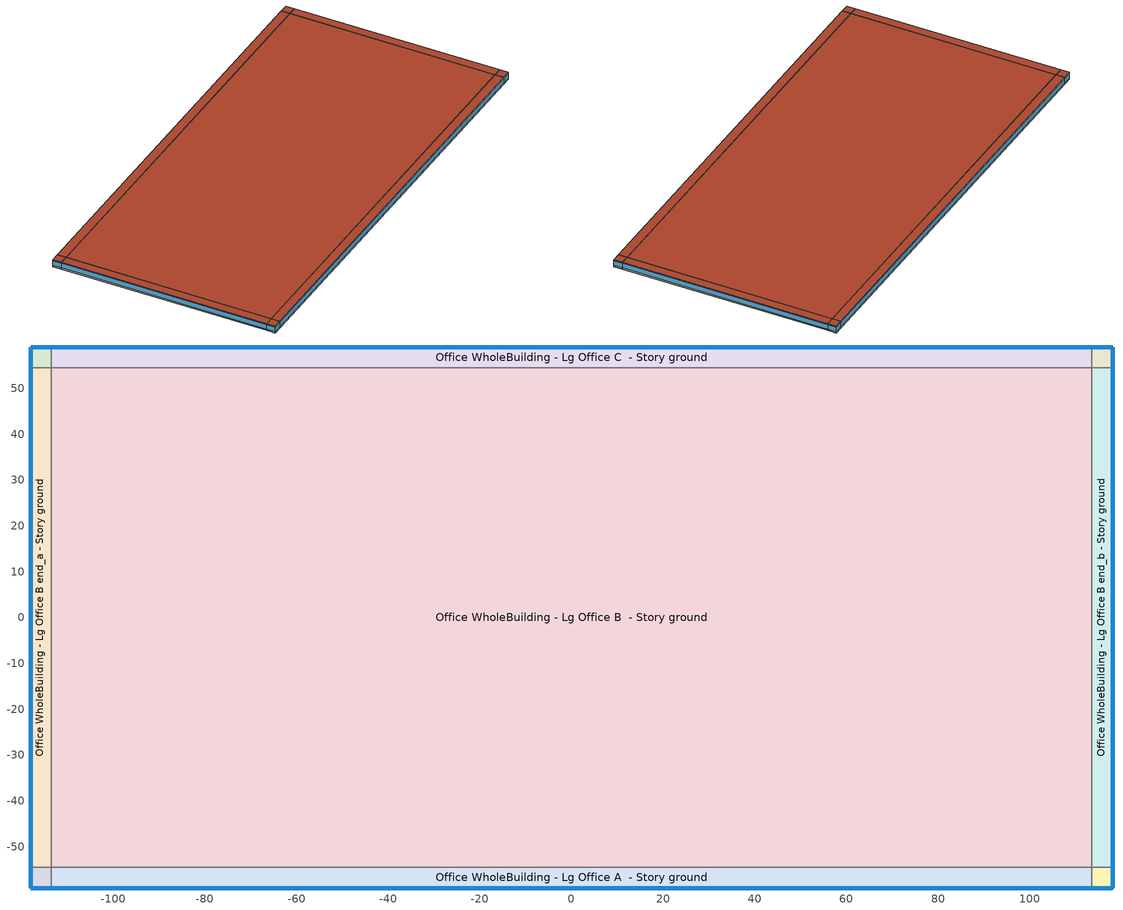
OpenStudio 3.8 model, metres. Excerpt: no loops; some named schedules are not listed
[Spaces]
Office WholeBuilding - Lg Office A end_a - Story ground
 floor ground (Foundation F 1.26W/m*K Perim 9.14m Area 20.9m2): -118.05,-59.02 -118.05,-54.45 -113.48,-54.45 -113.48,-59.02 z0
 wall outside (Office WholeBuilding - Lg Office A end_a - Story ground Wall 1 c tbd): -118.05,-54.45 -118.05,-59.02 z0:3.96
 wall outside (Office WholeBuilding - Lg Office A end_a - Story ground Wall 2 c tbd): -118.05,-59.02 -113.48,-59.02 z0:3.96
 wall to Office WholeBuilding - Lg Office B end_a - Story ground: -113.48,-54.45 -118.05,-54.45 z0:3.96
 wall to Office WholeBuilding - Lg Office A  - Story ground: -113.48,-59.02 -113.48,-54.45 z0:3.96
 window (Window U-0.5 SHGC 0.27): -118.05,-54.48 -118.05,-59 / -118.02,-59.02 -113.5,-59.02 z0.76:3.29
 roof outside (Office WholeBuilding - Lg Office A end_a - Story ground RoofCeiling 1 c tbd): -113.48,-59.02 -113.48,-54.45 -118.05,-54.45 -118.05,-59.02 z3.96
Office WholeBuilding - Lg Office B end_a - Story ground
 floor ground (Foundation F 1.26W/m*K Perim 108.9m Area 497.91m2): -118.05,-54.45 -118.05,54.45 -113.48,54.45 -113.48,-54.45 z0
 wall outside (Office WholeBuilding - Lg Office B end_a - Story ground Wall 1 c tbd): -118.05,54.45 -118.05,-54.45 z0:3.96
 wall to Office WholeBuilding - Lg Office C end_a - Story ground: -113.48,54.45 -118.05,54.45 z0:3.96
 wall to Office WholeBuilding - Lg Office B  - Story ground: -113.48,-54.45 -113.48,54.45 z0:3.96
 window (Window U-0.5 SHGC 0.27): -118.05,54.43 -118.05,-54.43 z0.76:3.26
 roof outside (Office WholeBuilding - Lg Office B end_a - Story ground RoofCeiling 1 c tbd): -113.48,-54.45 -113.48,54.45 -118.05,54.45 -118.05,-54.45 z3.96
Office WholeBuilding - Lg Office C end_a - Story ground
 floor ground (Foundation F 1.26W/m*K Perim 9.14m Area 20.9m2): -118.05,54.45 -118.05,59.02 -113.48,59.02 -113.48,54.45 z0
 wall outside (Office WholeBuilding - Lg Office C end_a - Story ground Wall 1 c tbd): -118.05,59.02 -118.05,54.45 z0:3.96
 wall outside (Office WholeBuilding - Lg Office C end_a - Story ground Wall 2 c tbd): -113.48,59.02 -118.05,59.02 z0:3.96
 wall to Office WholeBuilding - Lg Office C  - Story ground: -113.48,54.45 -113.48,59.02 z0:3.96
 window (Window U-0.5 SHGC 0.27): -118.05,59 -118.05,54.48 / -113.5,59.02 -118.02,59.02 z0.76:3.29
 roof outside (Office WholeBuilding - Lg Office C end_a - Story ground RoofCeiling 1 c tbd): -113.48,54.45 -113.48,59.02 -118.05,59.02 -118.05,54.45 z3.96
Office WholeBuilding - Lg Office A  - Story ground
 floor ground (Foundation F 1.26W/m*K Perim 226.95m Area 1037.63m2): -113.48,-59.02 -113.48,-54.45 113.48,-54.45 113.48,-59.02 z0
 wall outside (Office WholeBuilding - Lg Office A  - Story ground Wall 3 c tbd): -113.48,-59.02 113.48,-59.02 z0:3.96
 wall to Office WholeBuilding - Lg Office B  - Story ground: 113.48,-54.45 -113.48,-54.45 z0:3.96
 wall to Office WholeBuilding - Lg Office A end_b - Story ground: 113.48,-59.02 113.48,-54.45 z0:3.96
 window (Window U-0.5 SHGC 0.27): -113.45,-59.02 113.45,-59.02 z0.76:3.26
 roof outside (Office WholeBuilding - Lg Office A  - Story ground RoofCeiling 1 c tbd): 113.48,-59.02 113.48,-54.45 -113.48,-54.45 -113.48,-59.02 z3.96
Office WholeBuilding - Lg Office B  - Story ground
 floor ground (Foundation F 1.26W/m*K Perim 0.0m Area 24716.22m2): -113.48,-54.45 -113.48,54.45 113.48,54.45 113.48,-54.45 z0
 wall to Office WholeBuilding - Lg Office C  - Story ground: 113.48,54.45 -113.48,54.45 z0:3.96
 wall to Office WholeBuilding - Lg Office B end_b - Story ground: 113.48,-54.45 113.48,54.45 z0:3.96
 roof outside: 113.48,-54.45 113.48,54.45 -113.48,54.45 -113.48,-54.45 z3.96
Office WholeBuilding - Lg Office C  - Story ground
 floor ground (Foundation F 1.26W/m*K Perim 226.95m Area 1037.63m2): -113.48,54.45 -113.48,59.02 113.48,59.02 113.48,54.45 z0
 wall outside (Office WholeBuilding - Lg Office C  - Story ground Wall 2 c tbd): 113.48,59.02 -113.48,59.02 z0:3.96
 wall to Office WholeBuilding - Lg Office C end_b - Story ground: 113.48,54.45 113.48,59.02 z0:3.96
 window (Window U-0.5 SHGC 0.27): 113.45,59.02 -113.45,59.02 z0.76:3.26
 roof outside (Office WholeBuilding - Lg Office C  - Story ground RoofCeiling 1 c tbd): 113.48,54.45 113.48,59.02 -113.48,59.02 -113.48,54.45 z3.96
Office WholeBuilding - Lg Office A end_b - Story ground
 floor ground (Foundation F 1.26W/m*K Perim 9.14m Area 20.9m2): 113.48,-59.02 113.48,-54.45 118.05,-54.45 118.05,-59.02 z0
 wall outside (Office WholeBuilding - Lg Office A end_b - Story ground Wall 4 c tbd): 118.05,-59.02 118.05,-54.45 z0:3.96
 wall outside (Office WholeBuilding - Lg Office A end_b - Story ground Wall 3 c tbd): 113.48,-59.02 118.05,-59.02 z0:3.96
 wall to Office WholeBuilding - Lg Office B end_b - Story ground: 118.05,-54.45 113.48,-54.45 z0:3.96
 window (Window U-0.5 SHGC 0.27): 113.5,-59.02 118.02,-59.02 / 118.05,-59 118.05,-54.48 z0.76:3.29
 roof outside (Office WholeBuilding - Lg Office A end_b - Story ground RoofCeiling 1 c tbd): 118.05,-59.02 118.05,-54.45 113.48,-54.45 113.48,-59.02 z3.96
Office WholeBuilding - Lg Office B end_b - Story ground
 floor ground (Foundation F 1.26W/m*K Perim 108.9m Area 497.91m2): 113.48,-54.45 113.48,54.45 118.05,54.45 118.05,-54.45 z0
 wall outside (Office WholeBuilding - Lg Office B end_b - Story ground Wall 4 c tbd): 118.05,-54.45 118.05,54.45 z0:3.96
 wall to Office WholeBuilding - Lg Office C end_b - Story ground: 118.05,54.45 113.48,54.45 z0:3.96
 window (Window U-0.5 SHGC 0.27): 118.05,-54.43 118.05,54.43 z0.76:3.26
 roof outside (Office WholeBuilding - Lg Office B end_b - Story ground RoofCeiling 1 c tbd): 118.05,-54.45 118.05,54.45 113.48,54.45 113.48,-54.45 z3.96
Office WholeBuilding - Lg Office C end_b - Story ground
 floor ground (Foundation F 1.26W/m*K Perim 9.14m Area 20.9m2): 113.48,54.45 113.48,59.02 118.05,59.02 118.05,54.45 z0
 wall outside (Office WholeBuilding - Lg Office C end_b - Story ground Wall 2 c tbd): 118.05,59.02 113.48,59.02 z0:3.96
 wall outside (Office WholeBuilding - Lg Office C end_b - Story ground Wall 4 c tbd): 118.05,54.45 118.05,59.02 z0:3.96
 window (Window U-0.5 SHGC 0.27): 118.02,59.02 113.5,59.02 / 118.05,54.48 118.05,59 z0.76:3.29
 roof outside (Office WholeBuilding - Lg Office C end_b - Story ground RoofCeiling 1 c tbd): 118.05,54.45 118.05,59.02 113.48,59.02 113.48,54.45 z3.96
[Building]
ComStock 90.1-2007|LargeOffice: North Axis {deg}=90; Default Construction Set=ComStock 90.1-2007 - Office - ASHRAE 169-2013-3A; Default Schedule Set=Building Default Schedule Set; Standards Building Type=Office
[Site]
Mobile Regional Ap: Latitude {deg}=30.68; Longitude {deg}=-88.25; Time Zone {hr}=-6; Elevation {m}=66; Terrain=City
[Site:WaterMainsTemperature]
Calculation Method=Correlation; Annual Average Outdoor Air Temperature {C}=18.7358; Maximum Difference In Monthly Average Outdoor Air Temperatures {deltaC}=20.53
[ClimateZones]
Climate Zone Institution Name 1=ASHRAE; Climate Zone Document Name 1=ANSI/ASHRAE Standard 169; Climate Zone Document Year 1=2006; Climate Zone Value 1=ASHRAE 169-2013-3A; Climate Zone Institution Name 2=CEC; Climate Zone Document Name 2=California Climate Zone Descriptions; Climate Zone Document Year 2=1995
[Site:GroundTemperature:FCfactorMethod]
January Ground Temperature {C}=20.78; February Ground Temperature {C}=11.24; March Ground Temperature {C}=10.69; April Ground Temperature {C}=6.6; May Ground Temperature {C}=16.02; June Ground Temperature {C}=13.53; July Ground Temperature {C}=15.75; August Ground Temperature {C}=23.83; September Ground Temperature {C}=26.49; October Ground Temperature {C}=27.13; November Ground Temperature {C}=26.16; December Ground Temperature {C}=26.61
[SizingPeriod:DesignDay] Barometric Pressure {Pa}=99075; Rain Indicator=No; Snow Indicator=No; Day of Month=21; Daylight Saving Time Indicator=No; Dry-Bulb Temperature Range Modifier Type=DefaultMultipliers
Name | Maximum Dry-Bulb Temperature {C} | Daily Dry-Bulb Temperature Range {deltaC} | Wind Speed {m/s} | Wind Direction {deg} | Sky Clearness | Month | Day Type | Humidity Condition Type | Wetbulb or DewPoint at Maximum Dry-Bulb {C} | Solar Model Indicator | ASHRAE Clear Sky Optical Depth for Beam Irradiance | ASHRAE Clear Sky Optical Depth for Diffuse Irradiance
Birmingham Municipal Ap Ann Htg 99.6% Condns DB | -6.9 | 0 | 3.1 | 350 | 0 | 1 | WinterDesignDay | Wetbulb | -6.9 | ASHRAEClearSky
Birmingham Municipal Ap Ann Hum_n 99.6% Condns DP=>MCDB | -2.4 | 0 | 3.1 | 350 | 0 | 1 | WinterDesignDay | Dewpoint | -14.8 | ASHRAEClearSky
Birmingham Municipal Ap Ann Htg Wind 99.6% Condns WS=>MCDB | 9.1 | 0 | 9.2 | 350 | 0 | 1 | WinterDesignDay | Wetbulb | 9.1 | ASHRAEClearSky
Birmingham Municipal Ap Ann Clg .4% Condns DB=>MWB | 35 | 10.3 | 3.5 | 330 |  | 7 | SummerDesignDay | Wetbulb | 24 | ASHRAETau | 0.583 | 1.723
[Construction:FfactorGroundFloor] F-Factor {W/m-K}=1.26344
Name | Area {m2} | PerimeterExposed {m}
Foundation F 1.26W/m*K Perim 9.14m Area 20.9m2 | 20.9032 | 9.144
Foundation F 1.26W/m*K Perim 226.95m Area 1037.63m2 | 1037.63 | 226.953
Foundation F 1.26W/m*K Perim 0.0m Area 24716.22m2 | 24716.2 | 0
Foundation F 1.26W/m*K Perim 108.9m Area 497.91m2 | 497.912 | 108.905
[DefaultConstructionSet]
ComStock 90.1-2007 - Office - ASHRAE 169-2013-3A: Default Exterior Surface Constructions=Default Surface Constructions 1; Default Interior Surface Constructions=Default Surface Constructions 2; Default Ground Contact Surface Constructions=Default Surface Constructions 3; Default Exterior SubSurface Constructions=Default Sub Surface Constructions 1; Default Interior SubSurface Constructions=Default Sub Surface Constructions 2; Interior Partition Construction=Typical Interior Partition
[DefaultSurfaceConstructions]
Name | Floor Construction | Wall Construction | Roof Ceiling Construction
Default Surface Constructions 1 | Typical Insulated Exterior Mass Floor R-9.35 | Typical Insulated Steel Framed Exterior Wall R-11.9 | Typical IEAD Roof - Highly Reflective R-20.83
Default Surface Constructions 2 | Typical Interior Floor | Typical Interior Wall | Typical Interior Ceiling
Default Surface Constructions 3 | Typical Insulated Carpeted 6in Slab Floor | Typical Insulated Basement Mass Wall
[Construction]
Typical Insulated Exterior Mass Floor R-9.35: Typical Insulation R-6.78, 4 in. Normalweight Concrete Floor, Typical Carpet Pad
Typical IEAD Roof - Highly Reflective R-20.83: Roof Membrane - Highly Reflective, Typical Insulation R-19.72, Metal Roof Surface
Typical Interior Floor: 100mm Normalweight concrete floor, CP02 CARPET PAD
Typical Interior Wall: G01 13mm gypsum board, G01 13mm gypsum board
Typical Interior Ceiling: CP02 CARPET PAD, 100mm Normalweight concrete floor
Typical Insulated Carpeted 6in Slab Floor: 6 in. Normalweight Concrete Floor, Typical Carpet Pad
Typical Insulated Basement Mass Wall: 8 in. Concrete Block Basement Wall
U 0.65 SHGC 0.25 Simple Glazing: U 0.65 SHGC 0.25 Simple Glazing
Typical Insulated Metal Door R-1.43: F08 Metal surface, Typical Insulation R-0.58
U 0.9 SHGC 0.25 Simple Glazing: U 0.9 SHGC 0.25 Simple Glazing
Typical Overhead Door R-0.86: Typical Insulation R-0.01
U 1.17 SHGC 0.39 Simple Glazing: U 1.17 SHGC 0.39 Simple Glazing
Typical Interior Window: Clear 3mm
Typical Interior Door; Typical Interior Partition: G05 25mm wood
Typical Insulated Steel Framed Exterior Wall R-11.9: 25mm Stucco, 5/8 in. Gypsum Board, Typical Insulation R-9.73, 5/8 in. Gypsum Board
InteriorFurnishings: Std Wood 6inch
Window U-0.5 SHGC 0.27: Simple Glazing Double - LowE - Tinted/Reflective - Thermally Broken Aluminum
Office WholeBuilding - Lg Office A  - Story ground RoofCeiling 1 c tbd: Roof Membrane - Highly Reflective, Office WholeBuilding - Lg Office A  - Story ground RoofCeili ... m tbd, Metal Roof Surface
Office WholeBuilding - Lg Office A  - Story ground Wall 3 c tbd: 25mm Stucco, 5/8 in. Gypsum Board, Office WholeBuilding - Lg Office A  - Story ground Wall 3 m tbd, 5/8 in. Gypsum Board
Office WholeBuilding - Lg Office A end_a - Story ground RoofCeiling 1 c tbd: Roof Membrane - Highly Reflective, Office WholeBuilding - Lg Office A end_a - Story ground Roof ... m tbd, Metal Roof Surface
Office WholeBuilding - Lg Office A end_a - Story ground Wall 1 c tbd: 25mm Stucco, 5/8 in. Gypsum Board, Office WholeBuilding - Lg Office A end_a - Story ground Wall ... m tbd, 5/8 in. Gypsum Board
Office WholeBuilding - Lg Office A end_a - Story ground Wall 2 c tbd: 25mm Stucco, 5/8 in. Gypsum Board, Office WholeBuilding - Lg Office A end_a - Story ground Wall ... m tbd 1, 5/8 in. Gypsum Board
Office WholeBuilding - Lg Office A end_b - Story ground RoofCeiling 1 c tbd: Roof Membrane - Highly Reflective, Office WholeBuilding - Lg Office A end_b - Story ground Roof ... m tbd, Metal Roof Surface
Office WholeBuilding - Lg Office A end_b - Story ground Wall 3 c tbd: 25mm Stucco, 5/8 in. Gypsum Board, Office WholeBuilding - Lg Office A end_b - Story ground Wall ... m tbd, 5/8 in. Gypsum Board
Office WholeBuilding - Lg Office A end_b - Story ground Wall 4 c tbd: 25mm Stucco, 5/8 in. Gypsum Board, Office WholeBuilding - Lg Office A end_b - Story ground Wall ... m tbd 1, 5/8 in. Gypsum Board
Office WholeBuilding - Lg Office B end_a - Story ground RoofCeiling 1 c tbd: Roof Membrane - Highly Reflective, Office WholeBuilding - Lg Office B end_a - Story ground Roof ... m tbd, Metal Roof Surface
Office WholeBuilding - Lg Office B end_a - Story ground Wall 1 c tbd: 25mm Stucco, 5/8 in. Gypsum Board, Office WholeBuilding - Lg Office B end_a - Story ground Wall ... m tbd, 5/8 in. Gypsum Board
Office WholeBuilding - Lg Office B end_b - Story ground RoofCeiling 1 c tbd: Roof Membrane - Highly Reflective, Office WholeBuilding - Lg Office B end_b - Story ground Roof ... m tbd, Metal Roof Surface
Office WholeBuilding - Lg Office B end_b - Story ground Wall 4 c tbd: 25mm Stucco, 5/8 in. Gypsum Board, Office WholeBuilding - Lg Office B end_b - Story ground Wall ... m tbd, 5/8 in. Gypsum Board
Office WholeBuilding - Lg Office C  - Story ground RoofCeiling 1 c tbd: Roof Membrane - Highly Reflective, Office WholeBuilding - Lg Office C  - Story ground RoofCeili ... m tbd, Metal Roof Surface
Office WholeBuilding - Lg Office C  - Story ground Wall 2 c tbd: 25mm Stucco, 5/8 in. Gypsum Board, Office WholeBuilding - Lg Office C  - Story ground Wall 2 m tbd, 5/8 in. Gypsum Board
Office WholeBuilding - Lg Office C end_a - Story ground RoofCeiling 1 c tbd: Roof Membrane - Highly Reflective, Office WholeBuilding - Lg Office C end_a - Story ground Roof ... m tbd, Metal Roof Surface
Office WholeBuilding - Lg Office C end_a - Story ground Wall 1 c tbd: 25mm Stucco, 5/8 in. Gypsum Board, Office WholeBuilding - Lg Office C end_a - Story ground Wall ... m tbd, 5/8 in. Gypsum Board
Office WholeBuilding - Lg Office C end_a - Story ground Wall 2 c tbd: 25mm Stucco, 5/8 in. Gypsum Board, Office WholeBuilding - Lg Office C end_a - Story ground Wall ... m tbd 1, 5/8 in. Gypsum Board
Office WholeBuilding - Lg Office C end_b - Story ground RoofCeiling 1 c tbd: Roof Membrane - Highly Reflective, Office WholeBuilding - Lg Office C end_b - Story ground Roof ... m tbd, Metal Roof Surface
Office WholeBuilding - Lg Office C end_b - Story ground Wall 2 c tbd: 25mm Stucco, 5/8 in. Gypsum Board, Office WholeBuilding - Lg Office C end_b - Story ground Wall ... m tbd, 5/8 in. Gypsum Board
Office WholeBuilding - Lg Office C end_b - Story ground Wall 4 c tbd: 25mm Stucco, 5/8 in. Gypsum Board, Office WholeBuilding - Lg Office C end_b - Story ground Wall ... m tbd 1, 5/8 in. Gypsum Board
[Material:NoMass] Roughness=Smooth; Thermal Absorptance=0.9; Solar Absorptance=0.7
Name | Thermal Resistance {m2-K/W} | Visible Absorptance
Typical Insulation R-6.78 | 1.19347 | 0.7
Typical Carpet Pad; CP02 CARPET PAD | 0.21648 | 0.8
Typical Insulation R-19.72 | 3.4722 | 0.7
Typical Insulation R-0.58 | 0.101875 | 0.7
Typical Insulation R-0.01 | 0.001 | 0.7
Typical Insulation R-9.73 | 1.71283 | 0.7
Office WholeBuilding - Lg Office A  - Story ground RoofCeili ... m tbd; Office WholeBuilding - Lg Office B end_a - Story ground Roof ... m tbd; Office WholeBuilding - Lg Office B end_b - Story ground Roof ... m tbd; Office WholeBuilding - Lg Office C  - Story ground RoofCeili ... m tbd | 2.76827 | 0.7
Office WholeBuilding - Lg Office A  - Story ground Wall 3 m tbd; Office WholeBuilding - Lg Office C  - Story ground Wall 2 m tbd | 0.717966 | 0.7
Office WholeBuilding - Lg Office A end_a - Story ground Roof ... m tbd; Office WholeBuilding - Lg Office A end_b - Story ground Roof ... m tbd; Office WholeBuilding - Lg Office C end_a - Story ground Roof ... m tbd; Office WholeBuilding - Lg Office C end_b - Story ground Roof ... m tbd | 2.30165 | 0.7
Office WholeBuilding - Lg Office A end_a - Story ground Wall ... m tbd; Office WholeBuilding - Lg Office A end_a - Story ground Wall ... m tbd 1; Office WholeBuilding - Lg Office A end_b - Story ground Wall ... m tbd; Office WholeBuilding - Lg Office A end_b - Story ground Wall ... m tbd 1; Office WholeBuilding - Lg Office C end_a - Story ground Wall ... m tbd; Office WholeBuilding - Lg Office C end_a - Story ground Wall ... m tbd 1; Office WholeBuilding - Lg Office C end_b - Story ground Wall ... m tbd; Office WholeBuilding - Lg Office C end_b - Story ground Wall ... m tbd 1 | 0.568791 | 0.7
Office WholeBuilding - Lg Office B end_a - Story ground Wall ... m tbd; Office WholeBuilding - Lg Office B end_b - Story ground Wall ... m tbd | 0.713839 | 0.7
[Material]
Name | Roughness | Thickness {m} | Conductivity {W/m-K} | Density {kg/m3} | Specific Heat {J/kg-K} | Thermal Absorptance | Solar Absorptance | Visible Absorptance
4 in. Normalweight Concrete Floor | MediumRough | 0.1016 | 2.31 | 2322 | 832 | 0.9 | 0.7 | 0.7
Roof Membrane - Highly Reflective | VeryRough | 0.0095 | 0.16 | 1121.29 | 1460 | 0.75 | 0.45 | 0.7
Metal Roof Surface; F08 Metal surface | Smooth | 0.0008 | 45.28 | 7824 | 500 | 0.9 | 0.7 | 0.7
100mm Normalweight concrete floor | MediumRough | 0.1016 | 2.31045 | 2322 | 832.557 | 0.9 | 0.7 | 0.7
G01 13mm gypsum board | Smooth | 0.0127 | 0.160031 | 800.001 | 1090.73 | 0.9 | 0.7 | 0.5
6 in. Normalweight Concrete Floor | MediumRough | 0.1524 | 2.31 | 2322 | 832 | 0.9 | 0.7 | 0.7
8 in. Concrete Block Basement Wall | MediumRough | 0.2032 | 1.326 | 1842 | 912 | 0.9 | 0.7 | 0.7
G05 25mm wood | MediumSmooth | 0.0254 | 0.15 | 608 | 1630 | 0.9 | 0.5 | 0.5
25mm Stucco | Smooth | 0.0254 | 0.72 | 1856 | 840 | 0.9 | 0.7 | 0.7
5/8 in. Gypsum Board | MediumSmooth | 0.0159 | 0.16 | 800 | 1090 | 0.9 | 0.7 | 0.7
Std Wood 6inch | MediumSmooth | 0.15 | 0.12 | 540 | 1210 | 0.9 | 0.7 | 0.7
[DefaultSubSurfaceConstructions]
Name | Fixed Window Construction | Operable Window Construction | Door Construction | Glass Door Construction | Overhead Door Construction | Skylight Construction | Tubular Daylight Dome Construction | Tubular Daylight Diffuser Construction
Default Sub Surface Constructions 1 | U 0.65 SHGC 0.25 Simple Glazing | U 0.65 SHGC 0.25 Simple Glazing | Typical Insulated Metal Door R-1.43 | U 0.9 SHGC 0.25 Simple Glazing | Typical Overhead Door R-0.86 | U 1.17 SHGC 0.39 Simple Glazing | Typical Interior Window | Typical Interior Window
Default Sub Surface Constructions 2 | Typical Interior Window | Typical Interior Window | Typical Interior Door
[WindowMaterial:SimpleGlazingSystem]
Name | U-Factor {W/m2-K} | Solar Heat Gain Coefficient | Visible Transmittance
U 0.65 SHGC 0.25 Simple Glazing | 3.69087 | 0.25 | 0.81
U 0.9 SHGC 0.25 Simple Glazing | 5.11044 | 0.25 | 0.81
U 1.17 SHGC 0.39 Simple Glazing | 6.64357 | 0.39 | 0.81
Simple Glazing Double - LowE - Tinted/Reflective - Thermally Broken Aluminum | 2.81642 | 0.266 | 0.359
[WindowMaterial:Glazing]
Clear 3mm: Optical Data Type=SpectralAverage; Thickness {m}=0.003; Solar Transmittance at Normal Incidence=0.837; Front Side Solar Reflectance at Normal Incidence=0.075; Back Side Solar Reflectance at Normal Incidence=0.075; Visible Transmittance at Normal Incidence=0.898; Front Side Visible Reflectance at Normal Incidence=0.081; Back Side Visible Reflectance at Normal Incidence=0.081; Infrared Transmittance at Normal Incidence=0; Front Side Infrared Hemispherical Emissivity=0.84; Back Side Infrared Hemispherical Emissivity=0.84; Conductivity {W/m-K}=0.9; Dirt Correction Factor for Solar and Visible Transmittance=1; Solar Diffusing=No
[SpaceType]
Office WholeBuilding - Lg Office - ComStock 90.1-2007: Default Schedule Set=Office WholeBuilding - Lg Office Schedule Set; Design Specification Outdoor Air Object=Office WholeBuilding - Lg Office Ventilation; Standards Building Type=Office; Standards Space Type=WholeBuilding - Lg Office
[BuildingStory]
Story ground: Nominal Z Coordinate {m}=0; Nominal Floor to Floor Height {m}=3.9624
[Space] Space Type=Office WholeBuilding - Lg Office - ComStock 90.1-2007; Building Story=Story ground
Name | Thermal Zone
Office WholeBuilding - Lg Office A end_a - Story ground | Zone Office WholeBuilding - Lg Office A end_a - Story ground
Office WholeBuilding - Lg Office B end_a - Story ground | Zone Office WholeBuilding - Lg Office B end_a - Story ground
Office WholeBuilding - Lg Office C end_a - Story ground | Zone Office WholeBuilding - Lg Office C end_a - Story ground
Office WholeBuilding - Lg Office A  - Story ground | Zone Office WholeBuilding - Lg Office A  - Story ground
Office WholeBuilding - Lg Office B  - Story ground | Zone Office WholeBuilding - Lg Office B  - Story ground
Office WholeBuilding - Lg Office C  - Story ground | Zone Office WholeBuilding - Lg Office C  - Story ground
Office WholeBuilding - Lg Office A end_b - Story ground | Zone Office WholeBuilding - Lg Office A end_b - Story ground
Office WholeBuilding - Lg Office B end_b - Story ground | Zone Office WholeBuilding - Lg Office B end_b - Story ground
Office WholeBuilding - Lg Office C end_b - Story ground | Zone Office WholeBuilding - Lg Office C end_b - Story ground
[ThermalZone] Multiplier=1; Use Ideal Air Loads=No
Name | Thermostat
Zone Office WholeBuilding - Lg Office A end_a - Story ground | Office WholeBuilding - Lg Office - ComStock 90.1-2007 Thermostat 1
Zone Office WholeBuilding - Lg Office B end_a - Story ground | Office WholeBuilding - Lg Office - ComStock 90.1-2007 Thermostat 4
Zone Office WholeBuilding - Lg Office C end_a - Story ground | Office WholeBuilding - Lg Office - ComStock 90.1-2007 Thermostat 7
Zone Office WholeBuilding - Lg Office A  - Story ground | Office WholeBuilding - Lg Office - ComStock 90.1-2007 Thermostat
Zone Office WholeBuilding - Lg Office B  - Story ground | Office WholeBuilding - Lg Office - ComStock 90.1-2007 Thermostat 3
Zone Office WholeBuilding - Lg Office C  - Story ground | Office WholeBuilding - Lg Office - ComStock 90.1-2007 Thermostat 6
Zone Office WholeBuilding - Lg Office A end_b - Story ground | Office WholeBuilding - Lg Office - ComStock 90.1-2007 Thermostat 2
Zone Office WholeBuilding - Lg Office B end_b - Story ground | Office WholeBuilding - Lg Office - ComStock 90.1-2007 Thermostat 5
Zone Office WholeBuilding - Lg Office C end_b - Story ground | Office WholeBuilding - Lg Office - ComStock 90.1-2007 Thermostat 8
[People:Definition]
Office WholeBuilding - Lg Office People Definition: Number of People Calculation Method=People/Area; People per Space Floor Area {person/m2}=0.0538196; Fraction Radiant=0.3
[People]
Office WholeBuilding - Lg Office People: People Definition=Office WholeBuilding - Lg Office People Definition; Space or SpaceType=Office WholeBuilding - Lg Office - ComStock 90.1-2007; Work Efficiency Schedule=Work Efficiency Schedule; Clothing Insulation Schedule=Clothing Schedule; Air Velocity Schedule=Air Velocity Schedule; Multiplier=1
[Lights:Definition] Design Level Calculation Method=Watts/Area; Fraction Visible=0.2; Return Air Fraction=0
Name | Watts per Space Floor Area {W/m2} | Fraction Radiant
Office WholeBuilding - Lg Office - ComStock 90.1-2007 General Lights Definition | 5.0993 | 0.31
Office WholeBuilding - Lg Office - ComStock 90.1-2007 Wall Wash Lights Definition | 3.64317 | 0.125
[ElectricEquipment:Definition]
Office WholeBuilding - Lg Office Elec Equip Definition: Design Level Calculation Method=Watts/Area; Watts per Space Floor Area {W/m2}=8.07293; Fraction Latent=0; Fraction Radiant=0.5; Fraction Lost=0
[ElectricEquipment]
Office WholeBuilding - Lg Office Elec Equip: Electric Equipment Definition=Office WholeBuilding - Lg Office Elec Equip Definition; Space or SpaceType=Office WholeBuilding - Lg Office - ComStock 90.1-2007; Schedule=Office BLDG_EQUIP_EndUseData BPR Adjusted
[DesignSpecification:OutdoorAir]
Office WholeBuilding - Lg Office Ventilation: Outdoor Air Method=Sum; Outdoor Air Flow per Floor Area {m3/s-m2}=0.0004318
[DefaultScheduleSet]
Name | Number of People Schedule | People Activity Level Schedule | Lighting Schedule | Electric Equipment Schedule | Infiltration Schedule | Hours of Operation Schedule
Office WholeBuilding - Lg Office Schedule Set | OfficeLarge BLDG_OCC_SCH | OfficeLarge ACTIVITY_SCH | Office BLDG_LIGHT_EndUseData | Office BLDG_EQUIP_EndUseData | OfficeLarge INFIL_SCH_PNNL
Building Default Schedule Set |  |  |  |  |  | Building Hours of Operation NonResidential
[Exterior:Lights:Definition]
Name | Design Level {W}
Parking Areas and Drives Def (W/ft^2) | 0.0414577
Building Facades Def (W/ft^2) | 0.2
Main Entries Def (W/ft) | 30
Other Doors Def (W/ft) | 20
[Exterior:Lights] Control Option=AstronomicalClock
Name | Exterior Lights Definition | Schedule | Multiplier
Parking Areas and Drives | Parking Areas and Drives Def (W/ft^2) | Always On Discrete | 195968
Building Facades | Building Facades Def (W/ft^2) | Schedule Ruleset 1 | 30209.3
Main Entries | Main Entries Def (W/ft) | Always On Discrete | 240
Other Doors | Other Doors Def (W/ft) | Always On Discrete | 360
[ThermostatSetpoint:DualSetpoint] Heating Setpoint Temperature Schedule=OfficeLarge HTGSETP_SCH_YES_OPTIMUM; Cooling Setpoint Temperature Schedule=OfficeLarge CLGSETP_SCH_NO_SETBACK
Office WholeBuilding - Lg Office - ComStock 90.1-2007 Thermostat; Office WholeBuilding - Lg Office - ComStock 90.1-2007 Thermostat 1; Office WholeBuilding - Lg Office - ComStock 90.1-2007 Thermostat 2; Office WholeBuilding - Lg Office - ComStock 90.1-2007 Thermostat 3; Office WholeBuilding - Lg Office - ComStock 90.1-2007 Thermostat 4; Office WholeBuilding - Lg Office - ComStock 90.1-2007 Thermostat 5; Office WholeBuilding - Lg Office - ComStock 90.1-2007 Thermostat 6; Office WholeBuilding - Lg Office - ComStock 90.1-2007 Thermostat 7; Office WholeBuilding - Lg Office - ComStock 90.1-2007 Thermostat 8
[InternalMass:Definition]
Internal Mass Definition 1: Construction=InteriorFurnishings; Design Level Calculation Method=SurfaceArea/Area; Surface Area per Space Floor Area=2
[InternalMass] Internal Mass Definition=Internal Mass Definition 1; Multiplier=1
Name | Space or SpaceType
Office WholeBuilding - Lg Office C end_b - Story ground Mass | Office WholeBuilding - Lg Office C end_b - Story ground
Office WholeBuilding - Lg Office A end_b - Story ground Mass | Office WholeBuilding - Lg Office A end_b - Story ground
Office WholeBuilding - Lg Office A  - Story ground Mass | Office WholeBuilding - Lg Office A  - Story ground
Office WholeBuilding - Lg Office C end_a - Story ground Mass | Office WholeBuilding - Lg Office C end_a - Story ground
Office WholeBuilding - Lg Office C  - Story ground Mass | Office WholeBuilding - Lg Office C  - Story ground
Office WholeBuilding - Lg Office B  - Story ground Mass | Office WholeBuilding - Lg Office B  - Story ground
Office WholeBuilding - Lg Office B end_a - Story ground Mass | Office WholeBuilding - Lg Office B end_a - Story ground
Office WholeBuilding - Lg Office B end_b - Story ground Mass | Office WholeBuilding - Lg Office B end_b - Story ground
Office WholeBuilding - Lg Office A end_a - Story ground Mass | Office WholeBuilding - Lg Office A end_a - Story ground
[Lights] Space or SpaceType=Office WholeBuilding - Lg Office - ComStock 90.1-2007; Schedule=Office BLDG_LIGHT_EndUseData BPR Adjusted; Fraction Replaceable=1
Name | Lights Definition
Office WholeBuilding - Lg Office - ComStock 90.1-2007 General Lighting | Office WholeBuilding - Lg Office - ComStock 90.1-2007 General Lights Definition
Office WholeBuilding - Lg Office - ComStock 90.1-2007 Wall Wash Lighting | Office WholeBuilding - Lg Office - ComStock 90.1-2007 Wall Wash Lights Definition
[SpaceInfiltration:DesignFlowRate] Design Flow Rate Calculation Method=Flow/ExteriorArea; Flow per Exterior Surface Area {m3/s-m2}=0.00206641; Velocity Term Coefficient=0
Name | Space or SpaceType | Schedule | Constant Term Coefficient | Temperature Term Coefficient | Velocity Squared Term Coefficient
Office WholeBuilding - Lg Office C end_b - Story ground HVAC On Infiltration | Office WholeBuilding - Lg Office C end_b - Story ground | Infiltration HVAC On Schedule | -0.0451 | 0.0046 | 0.0327
Office WholeBuilding - Lg Office C end_b - Story ground HVAC Off Infiltration | Office WholeBuilding - Lg Office C end_b - Story ground | Infiltration HVAC Off Schedule | 0 | 0.0173 | 0.0398
Office WholeBuilding - Lg Office A end_b - Story ground HVAC On Infiltration | Office WholeBuilding - Lg Office A end_b - Story ground | Infiltration HVAC On Schedule | -0.0451 | 0.0046 | 0.0327
Office WholeBuilding - Lg Office A end_b - Story ground HVAC Off Infiltration | Office WholeBuilding - Lg Office A end_b - Story ground | Infiltration HVAC Off Schedule | 0 | 0.0173 | 0.0398
Office WholeBuilding - Lg Office A  - Story ground HVAC On Infiltration | Office WholeBuilding - Lg Office A  - Story ground | Infiltration HVAC On Schedule | -0.0451 | 0.0046 | 0.0327
Office WholeBuilding - Lg Office A  - Story ground HVAC Off Infiltration | Office WholeBuilding - Lg Office A  - Story ground | Infiltration HVAC Off Schedule | 0 | 0.0173 | 0.0398
Office WholeBuilding - Lg Office C end_a - Story ground HVAC On Infiltration | Office WholeBuilding - Lg Office C end_a - Story ground | Infiltration HVAC On Schedule | -0.0451 | 0.0046 | 0.0327
Office WholeBuilding - Lg Office C end_a - Story ground HVAC Off Infiltration | Office WholeBuilding - Lg Office C end_a - Story ground | Infiltration HVAC Off Schedule | 0 | 0.0173 | 0.0398
Office WholeBuilding - Lg Office C  - Story ground HVAC On Infiltration | Office WholeBuilding - Lg Office C  - Story ground | Infiltration HVAC On Schedule | -0.0451 | 0.0046 | 0.0327
Office WholeBuilding - Lg Office C  - Story ground HVAC Off Infiltration | Office WholeBuilding - Lg Office C  - Story ground | Infiltration HVAC Off Schedule | 0 | 0.0173 | 0.0398
Office WholeBuilding - Lg Office B  - Story ground HVAC On Infiltration | Office WholeBuilding - Lg Office B  - Story ground | Infiltration HVAC On Schedule | -0.0451 | 0.0046 | 0.0327
Office WholeBuilding - Lg Office B  - Story ground HVAC Off Infiltration | Office WholeBuilding - Lg Office B  - Story ground | Infiltration HVAC Off Schedule | 0 | 0.0173 | 0.0398
Office WholeBuilding - Lg Office B end_a - Story ground HVAC On Infiltration | Office WholeBuilding - Lg Office B end_a - Story ground | Infiltration HVAC On Schedule | -0.0451 | 0.0046 | 0.0327
Office WholeBuilding - Lg Office B end_a - Story ground HVAC Off Infiltration | Office WholeBuilding - Lg Office B end_a - Story ground | Infiltration HVAC Off Schedule | 0 | 0.0173 | 0.0398
Office WholeBuilding - Lg Office B end_b - Story ground HVAC On Infiltration | Office WholeBuilding - Lg Office B end_b - Story ground | Infiltration HVAC On Schedule | -0.0451 | 0.0046 | 0.0327
Office WholeBuilding - Lg Office B end_b - Story ground HVAC Off Infiltration | Office WholeBuilding - Lg Office B end_b - Story ground | Infiltration HVAC Off Schedule | 0 | 0.0173 | 0.0398
Office WholeBuilding - Lg Office A end_a - Story ground HVAC On Infiltration | Office WholeBuilding - Lg Office A end_a - Story ground | Infiltration HVAC On Schedule | -0.0451 | 0.0046 | 0.0327
Office WholeBuilding - Lg Office A end_a - Story ground HVAC Off Infiltration | Office WholeBuilding - Lg Office A end_a - Story ground | Infiltration HVAC Off Schedule | 0 | 0.0173 | 0.0398
[Schedule:Ruleset]
Name | Default Day Schedule | Summer Design Day Schedule | Winter Design Day Schedule
Clothing Schedule | Clothing Schedule Default Winter Clothes
Air Velocity Schedule | Air Velocity Schedule Default
Work Efficiency Schedule | Work Efficiency Schedule Default
OfficeLarge BLDG_OCC_SCH | OfficeLarge BLDG_OCC_SCH Default | OfficeLarge BLDG_OCC_SCH Summer Design Day | OfficeLarge BLDG_OCC_SCH Winter Design Day
OfficeLarge ACTIVITY_SCH | OfficeLarge ACTIVITY_SCH Default | OfficeLarge ACTIVITY_SCH Summer Design Day | OfficeLarge ACTIVITY_SCH Winter Design Day
Office BLDG_LIGHT_EndUseData | Office BLDG_LIGHT_EndUseData Default | Office BLDG_LIGHT_EndUseData Summer Design Day | Office BLDG_LIGHT_EndUseData Winter Design Day
Office BLDG_EQUIP_EndUseData | Office BLDG_EQUIP_EndUseData Default | Office BLDG_EQUIP_EndUseData Summer Design Day | Office BLDG_EQUIP_EndUseData Winter Design Day
OfficeLarge INFIL_SCH_PNNL | OfficeLarge INFIL_SCH_PNNL Default | OfficeLarge INFIL_SCH_PNNL Summer Design Day | OfficeLarge INFIL_SCH_PNNL Winter Design Day
Schedule Ruleset 1 | Schedule Day 11
OfficeLarge HTGSETP_SCH_YES_OPTIMUM | OfficeLarge HTGSETP_SCH_YES_OPTIMUM Default | Schedule Day 26 | Schedule Day 27
OfficeLarge CLGSETP_SCH_NO_SETBACK | OfficeLarge CLGSETP_SCH_NO_SETBACK Default | Schedule Day 24 | Schedule Day 25
Building Hours of Operation NonResidential | Building Hours of Operation NonResidential Default | Building Hours of Operation NonResidential Summer Design Day | Building Hours of Operation NonResidential Winter Design Day
Office BLDG_LIGHT_EndUseData BPR Adjusted | Office BLDG_LIGHT_EndUseData Default 1 | Office BLDG_LIGHT_EndUseData Summer Design Day 1 | Office BLDG_LIGHT_EndUseData Winter Design Day 1
Office BLDG_EQUIP_EndUseData BPR Adjusted | Office BLDG_EQUIP_EndUseData Default 1 | Office BLDG_EQUIP_EndUseData Summer Design Day 1 | Office BLDG_EQUIP_EndUseData Winter Design Day 1
[Schedule:Day]
Clothing Schedule Default Winter Clothes; Building Hours of Operation NonResidential Winter Design Day; Building Hours of Operation NonResidential Summer Design Day: 24, 0, 1
Air Velocity Schedule Default: 24, 0, 0.2
Work Efficiency Schedule Default: 24, 0, 0
OfficeLarge BLDG_OCC_SCH Default: No, 3, 15, 0, 3, 30, 0.025, 3, 45, 0.05, 4, 0, 0.075, 4, 15, 0.1, 4, 30, 0.125, 4, 45, 0.15, 5, 0, 0.175, 5, 15, 0.2, 5, 30, 0.3875, 5, 45, 0.575, 6, 0, 0.7625, 6, 15, 0.95, 9, 15, 0.95, 9, 30, 0.8375, 9, 45, 0.725, 10, 0, 0.6125, 10, 15, 0.5, 10, 30, 0.6125, 10, 45, 0.725, 11, 0, 0.8375, 11, 15, 0.95, 14, 30, 0.95, 14, 45, 0.7875, 15, 0, 0.625, 15, 15, 0.4625, 15, 30, 0.3, 15, 45, 0.25, 16, 0, 0.2, 16, 15, 0.15, 16, 30, 0.1, 19, 0, 0.1, 19, 15, 0.09375, 19, 30, 0.0875, 19, 45, 0.08125, 20, 0, 0.075, 20, 15, 0.06875, 20, 30, 0.0625, 20, 45, 0.05625, 21, 0, 0.05, 21, 15, 0.0428571, 21, 30, 0.0357143, 21, 45, 0.0285714, 22, 0, 0.0214286, 22, 15, 0.0142857, 22, 30, 0.00714286, 22, 45, 0, 24, 0, 0
OfficeLarge BLDG_OCC_SCH Sat Day: No, 5, 45, 0, 6, 0, 0.0125, 6, 15, 0.025, 6, 30, 0.0375, 6, 45, 0.05, 7, 0, 0.0625, 7, 15, 0.075, 7, 30, 0.0875, 7, 45, 0.1, 8, 0, 0.125, 8, 15, 0.15, 8, 30, 0.175, 8, 45, 0.2, 9, 0, 0.225, 9, 15, 0.25, 9, 30, 0.275, 9, 45, 0.3, 10, 45, 0.3, 11, 0, 0.2875, 11, 15, 0.275, 11, 30, 0.2625, 11, 45, 0.25, 12, 0, 0.2375, 12, 15, 0.225, 12, 30, 0.2125, 12, 45, 0.2, 13, 0, 0.1875, 13, 15, 0.175, 13, 30, 0.1625, 13, 45, 0.15, 14, 0, 0.1375, 14, 15, 0.125, 14, 30, 0.1125, 14, 45, 0.1, 16, 45, 0.1, 17, 0, 0.09375, 17, 15, 0.0875, 17, 30, 0.08125, 17, 45, 0.075, 18, 0, 0.06875, 18, 15, 0.0625, 18, 30, 0.05625, 18, 45, 0.05, 19, 0, 0.04375, 19, 15, 0.0375, 19, 30, 0.03125, 19, 45, 0.025, 20, 0, 0.01875, 20, 15, 0.0125, 20, 30, 0.00625, 20, 45, 0, 24, 0, 0
OfficeLarge BLDG_OCC_SCH Summer Design Day: No, 6, 0, 0, 22, 0, 1, 24, 0, 0.05
OfficeLarge BLDG_OCC_SCH Winter Design Day; Office BLDG_LIGHT_EndUseData Winter Design Day; Office BLDG_EQUIP_EndUseData Winter Design Day; Office BLDG_LIGHT_EndUseData Winter Design Day 1; Office BLDG_EQUIP_EndUseData Winter Design Day 1: No, 24, 0, 0
OfficeLarge ACTIVITY_SCH Default: No, 22, 0, 120, 24, 0, 120
OfficeLarge ACTIVITY_SCH Winter Design Day; OfficeLarge ACTIVITY_SCH Summer Design Day: No, 24, 0, 120
Office BLDG_LIGHT_EndUseData Default: No, 0, 15, 0.0492117, 0, 30, 0.0479693, 0, 45, 0.046727, 1, 0, 0.0454847, 1, 15, 0.0442423, 1, 30, 0.043, 1, 45, 0.0417577, 2, 0, 0.0405153, 2, 15, 0.039273, 2, 30, 0.0396248, 2, 45, 0.0399765, 3, 0, 0.0403283, 3, 15, 0.04068, 3, 30, 0.0519527, 3, 45, 0.0632255, 4, 0, 0.0744983, 4, 15, 0.085771, 4, 30, 0.111016, 4, 45, 0.136262, 5, 0, 0.161507, 5, 15, 0.186752, 5, 30, 0.275585, 5, 45, 0.364419, 6, 0, 0.453253, 6, 15, 0.542086, 6, 30, 0.599833, 6, 45, 0.657579, 7, 0, 0.715326, 7, 15, 0.773073, 7, 30, 0.790609, 7, 45, 0.808144, 8, 0, 0.82568, 8, 15, 0.843215, 8, 30, 0.844911, 8, 45, 0.846607, 9, 0, 0.848304, 9, 15, 0.85, 9, 30, 0.841985, 9, 45, 0.83397, 10, 0, 0.825954, 10, 15, 0.817939, 10, 30, 0.805464, 10, 45, 0.792989, 11, 0, 0.780514, 11, 15, 0.768039, 11, 30, 0.774076, 11, 45, 0.780114, 12, 0, 0.786151, 12, 15, 0.792188, 12, 30, 0.785442, 12, 45, 0.778695, 13, 0, 0.771949, 13, 15, 0.765202, 13, 30, 0.741511, 13, 45, 0.71782, 14, 0, 0.694128, 14, 15, 0.670437, 14, 30, 0.646746, 14, 45, 0.56003, 15, 0, 0.473315, 15, 15, 0.386599, 15, 30, 0.299884, 15, 45, 0.258758, 16, 0, 0.217632, 16, 15, 0.176505, 16, 30, 0.135379, 16, 45, 0.124392, 17, 0, 0.113405, 17, 15, 0.102417, 17, 30, 0.09143, 17, 45, 0.090147, 18, 0, 0.088864, 18, 15, 0.087581, 18, 30, 0.086298, 18, 45, 0.0865627, 19, 0, 0.0868275, 19, 15, 0.0870922, 19, 30, 0.087357, 19, 45, 0.0872172, 20, 0, 0.0870775, 20, 15, 0.0869377, 20, 30, 0.086798, 20, 45, 0.0785857, 21, 0, 0.0703735, 21, 15, 0.0621613, 21, 30, 0.053949, 21, 45, 0.0527953, 22, 0, 0.0516415, 22, 15, 0.0504877, 22, 30, 0.049334, 22, 45, 0.0442217, 23, 0, 0.0391093, 23, 15, 0.033997, 23, 30, 0.034901, 23, 45, 0.035805, 24, 0, 0.036709
Office BLDG_LIGHT_EndUseData Summer Design Day; Office BLDG_EQUIP_EndUseData Summer Design Day; OfficeLarge INFIL_SCH_PNNL Default; Office BLDG_LIGHT_EndUseData Summer Design Day 1; Office BLDG_EQUIP_EndUseData Summer Design Day 1: No, 24, 0, 1
Office BLDG_EQUIP_EndUseData Default: No, 0, 15, 0.561311, 0, 30, 0.559522, 0, 45, 0.557733, 1, 0, 0.555944, 1, 15, 0.554156, 1, 30, 0.552367, 1, 45, 0.550578, 2, 0, 0.548789, 2, 15, 0.547, 2, 30, 0.544575, 2, 45, 0.54215, 3, 0, 0.539725, 3, 15, 0.5373, 3, 30, 0.537625, 3, 45, 0.53795, 4, 0, 0.538275, 4, 15, 0.5386, 4, 30, 0.55345, 4, 45, 0.5683, 5, 0, 0.58315, 5, 15, 0.598, 5, 30, 0.6198, 5, 45, 0.6416, 6, 0, 0.6634, 6, 15, 0.6852, 6, 30, 0.7091, 6, 45, 0.733, 7, 0, 0.7569, 7, 15, 0.7808, 7, 30, 0.80195, 7, 45, 0.8231, 8, 0, 0.84425, 8, 15, 0.8654, 8, 30, 0.870725, 8, 45, 0.87605, 9, 0, 0.881375, 9, 15, 0.8867, 9, 30, 0.8855, 9, 45, 0.8843, 10, 0, 0.8831, 10, 15, 0.8819, 10, 30, 0.8666, 10, 45, 0.8513, 11, 0, 0.836, 11, 15, 0.8207, 11, 30, 0.8107, 11, 45, 0.8007, 12, 0, 0.7907, 12, 15, 0.7807, 12, 30, 0.76935, 12, 45, 0.758, 13, 0, 0.74665, 13, 15, 0.7353, 13, 30, 0.72228, 13, 45, 0.70926, 14, 0, 0.69624, 14, 15, 0.68322, 14, 30, 0.6702, 14, 45, 0.65385, 15, 0, 0.6375, 15, 15, 0.62115, 15, 30, 0.6048, 15, 45, 0.5951, 16, 0, 0.5854, 16, 15, 0.5757, 16, 30, 0.566, 16, 45, 0.568025, 17, 0, 0.57005, 17, 15, 0.572075, 17, 30, 0.5741, 17, 45, 0.58375, 18, 0, 0.5934, 18, 15, 0.60305, 18, 30, 0.6127, 18, 45, 0.6241, 19, 0, 0.6355, 19, 15, 0.6469, 19, 30, 0.6583, 19, 45, 0.662075, 20, 0, 0.66585, 20, 15, 0.669625, 20, 30, 0.6734, 20, 45, 0.659798, 21, 0, 0.646195, 21, 15, 0.632593, 21, 30, 0.61899, 21, 45, 0.599167, 22, 0, 0.579345, 22, 15, 0.559523, 22, 30, 0.5397, 22, 45, 0.553333, 23, 0, 0.566967, 23, 15, 0.5806, 23, 30, 0.580467, 23, 45, 0.580333, 24, 0, 0.5802
OfficeLarge INFIL_SCH_PNNL Summer Design Day: No, 6, 0, 1, 22, 0, 0.25, 24, 0, 1
OfficeLarge INFIL_SCH_PNNL Winter Design Day: No, 6, 0, 1, 18, 0, 0.25, 24, 0, 1
Schedule Day 11: 6, 0, 0, 24, 0, 1
OfficeLarge HTGSETP_SCH_YES_OPTIMUM Default: No, 5, 45, 20, 16, 0, 20, 24, 0, 20
OfficeLarge HTGSETP_SCH_YES_OPTIMUM Sat Day: No, 6, 45, 20, 17, 45, 20, 24, 0, 20
OfficeLarge CLGSETP_SCH_NO_SETBACK Default: No, 16, 0, 25, 24, 0, 25
Building Hours of Operation NonResidential Default: 5, 45, 0, 16, 0, 1, 24, 0, 0
Schedule Day 20; Schedule Day 21: 6, 45, 0, 17, 45, 1, 24, 0, 0
OfficeLarge BLDG_OCC_SCH Default 1: No, 6, 45, 0, 17, 45, 0.05, 24, 0, 0
OfficeLarge ACTIVITY_SCH Default 1; OfficeLarge ACTIVITY_SCH Default 2: No, 0, 45, 120, 24, 0, 120
OfficeLarge HTGSETP_SCH_YES_OPTIMUM Default 1: No, 6, 45, 20, 24, 0, 20
OfficeLarge CLGSETP_SCH_NO_SETBACK Default 1; OfficeLarge CLGSETP_SCH_NO_SETBACK Default 2: No, 6, 45, 25, 24, 0, 25
Office BLDG_LIGHT_EndUseData Default 1: No, 0, 15, 0.266094, 0, 30, 0.265188, 0, 45, 0.264282, 1, 0, 0.263376, 1, 15, 0.262471, 1, 30, 0.261565, 1, 45, 0.260659, 2, 0, 0.259753, 2, 15, 0.258847, 2, 30, 0.259104, 2, 45, 0.25936, 3, 0, 0.259617, 3, 15, 0.259873, 3, 30, 0.268093, 3, 45, 0.276312, 4, 0, 0.284532, 4, 15, 0.292752, 4, 30, 0.31116, 4, 45, 0.329568, 5, 0, 0.347976, 5, 15, 0.366383, 5, 30, 0.431158, 5, 45, 0.495932, 6, 0, 0.560706, 6, 15, 0.62548, 6, 30, 0.667587, 6, 45, 0.709694, 7, 0, 0.751801, 7, 15, 0.793908, 7, 30, 0.806694, 7, 45, 0.81948, 8, 0, 0.832266, 8, 15, 0.845053, 8, 30, 0.846289, 8, 45, 0.847526, 9, 0, 0.848763, 9, 15, 0.85, 9, 30, 0.844156, 9, 45, 0.838311, 10, 0, 0.832467, 10, 15, 0.826622, 10, 30, 0.817526, 10, 45, 0.80843, 11, 0, 0.799333, 11, 15, 0.790237, 11, 30, 0.794639, 11, 45, 0.799041, 12, 0, 0.803443, 12, 15, 0.807846, 12, 30, 0.802926, 12, 45, 0.798007, 13, 0, 0.793088, 13, 15, 0.788168, 13, 30, 0.770894, 13, 45, 0.753619, 14, 0, 0.736344, 14, 15, 0.719069, 14, 30, 0.701795, 14, 45, 0.638565, 15, 0, 0.575335, 15, 15, 0.512105, 15, 30, 0.448875, 15, 45, 0.418887, 16, 0, 0.3889, 16, 15, 0.358912, 16, 30, 0.328924, 16, 45, 0.320913, 17, 0, 0.312901, 17, 15, 0.30489, 17, 30, 0.296878, 17, 45, 0.295943, 18, 0, 0.295007, 18, 15, 0.294072, 18, 30, 0.293136, 18, 45, 0.293329, 19, 0, 0.293522, 19, 15, 0.293715, 19, 30, 0.293908, 19, 45, 0.293806, 20, 0, 0.293704, 20, 15, 0.293602, 20, 30, 0.293501, 20, 45, 0.287513, 21, 0, 0.281524, 21, 15, 0.275536, 21, 30, 0.269548, 21, 45, 0.268707, 22, 0, 0.267866, 22, 15, 0.267024, 22, 30, 0.266183, 22, 45, 0.262455, 23, 0, 0.258728, 23, 15, 0.255, 23, 30, 0.255659, 23, 45, 0.256318, 24, 0, 0.256977
Office BLDG_EQUIP_EndUseData Default 1: No, 0, 15, 0.845412, 0, 30, 0.845185, 0, 45, 0.844958, 1, 0, 0.844731, 1, 15, 0.844504, 1, 30, 0.844277, 1, 45, 0.84405, 2, 0, 0.843823, 2, 15, 0.843596, 2, 30, 0.843288, 2, 45, 0.84298, 3, 0, 0.842673, 3, 15, 0.842365, 3, 30, 0.842406, 3, 45, 0.842447, 4, 0, 0.842489, 4, 15, 0.84253, 4, 30, 0.844414, 4, 45, 0.846299, 5, 0, 0.848183, 5, 15, 0.850067, 5, 30, 0.852833, 5, 45, 0.8556, 6, 0, 0.858366, 6, 15, 0.861132, 6, 30, 0.864165, 6, 45, 0.867197, 7, 0, 0.87023, 7, 15, 0.873262, 7, 30, 0.875946, 7, 45, 0.87863, 8, 0, 0.881314, 8, 15, 0.883997, 8, 30, 0.884673, 8, 45, 0.885349, 9, 0, 0.886024, 9, 15, 0.8867, 9, 30, 0.886548, 9, 45, 0.886395, 10, 0, 0.886243, 10, 15, 0.886091, 10, 30, 0.88415, 10, 45, 0.882208, 11, 0, 0.880267, 11, 15, 0.878325, 11, 30, 0.877056, 11, 45, 0.875788, 12, 0, 0.874519, 12, 15, 0.87325, 12, 30, 0.87181, 12, 45, 0.870369, 13, 0, 0.868929, 13, 15, 0.867489, 13, 30, 0.865837, 13, 45, 0.864185, 14, 0, 0.862533, 14, 15, 0.860881, 14, 30, 0.859229, 14, 45, 0.857154, 15, 0, 0.855079, 15, 15, 0.853005, 15, 30, 0.85093, 15, 45, 0.849699, 16, 0, 0.848468, 16, 15, 0.847238, 16, 30, 0.846007, 16, 45, 0.846264, 17, 0, 0.846521, 17, 15, 0.846778, 17, 30, 0.847035, 17, 45, 0.848259, 18, 0, 0.849483, 18, 15, 0.850708, 18, 30, 0.851932, 18, 45, 0.853379, 19, 0, 0.854825, 19, 15, 0.856272, 19, 30, 0.857719, 19, 45, 0.858198, 20, 0, 0.858677, 20, 15, 0.859156, 20, 30, 0.859635, 20, 45, 0.857909, 21, 0, 0.856183, 21, 15, 0.854457, 21, 30, 0.852731, 21, 45, 0.850215, 22, 0, 0.8477, 22, 15, 0.845185, 22, 30, 0.84267, 22, 45, 0.844399, 23, 0, 0.846129, 23, 15, 0.847859, 23, 30, 0.847842, 23, 45, 0.847825, 24, 0, 0.847809
Schedule Day 24; Schedule Day 25: 24, 0, 25
Schedule Day 26; Schedule Day 27: 24, 0, 20
[Schedule:Rule]
Name | Schedule Ruleset | Rule Order | Day Schedule | Date Specification Type | Start Month | Start Day | End Month | End Day | Apply Saturday | Apply Sunday | Apply Monday | Apply Tuesday | Apply Wednesday | Apply Thursday | Apply Friday
Schedule Rule 1 | Clothing Schedule | 0 | Clothing Schedule Summer Clothes | DateRange | 5 | 1 | 9 | 30
Schedule Rule 2 | OfficeLarge BLDG_OCC_SCH | 1 | OfficeLarge BLDG_OCC_SCH Sat Day | DateRange | 1 | 1 | 12 | 31 | Yes
Schedule Rule 5 | Office BLDG_LIGHT_EndUseData | 1 | Office BLDG_LIGHT_EndUseData Sat Day | DateRange | 1 | 1 | 12 | 31 | Yes
Schedule Rule 6 | Office BLDG_LIGHT_EndUseData | 0 | Office BLDG_LIGHT_EndUseData Sun Day | DateRange | 1 | 1 | 12 | 31 |  | Yes
Schedule Rule 8 | Office BLDG_EQUIP_EndUseData | 1 | Office BLDG_EQUIP_EndUseData Sat Day | DateRange | 1 | 1 | 12 | 31 | Yes
Schedule Rule 9 | Office BLDG_EQUIP_EndUseData | 0 | Office BLDG_EQUIP_EndUseData Sun Day | DateRange | 1 | 1 | 12 | 31 |  | Yes
Schedule Rule 10 | OfficeLarge INFIL_SCH_PNNL | 1 | OfficeLarge INFIL_SCH_PNNL SmrDsn|Wkdy Day | DateRange | 1 | 1 | 12 | 31 |  |  | Yes | Yes | Yes | Yes | Yes
Schedule Rule 11 | OfficeLarge INFIL_SCH_PNNL | 0 | OfficeLarge INFIL_SCH_PNNL WntrDsn|Sat Day | DateRange | 1 | 1 | 12 | 31 | Yes
Schedule Rule 14 | OfficeLarge HTGSETP_SCH_YES_OPTIMUM | 1 | OfficeLarge HTGSETP_SCH_YES_OPTIMUM Sat Day | DateRange | 1 | 1 | 12 | 31 | Yes
Schedule Rule 17 | Building Hours of Operation NonResidential | 1 | Schedule Day 20 | DateRange | 1 | 6 | 12 | 29 | Yes
Schedule Rule 18 | Building Hours of Operation NonResidential | 0 | Schedule Day 21 | DateRange | 1 | 7 | 12 | 30 |  | Yes
Schedule Rule 4 | OfficeLarge BLDG_OCC_SCH | 0 | OfficeLarge BLDG_OCC_SCH Default 1 |  |  |  |  |  |  | Yes
Schedule Rule 3 | OfficeLarge ACTIVITY_SCH | 1 | OfficeLarge ACTIVITY_SCH Default 1 | DateRange | 1 | 6 | 12 | 29 | Yes
Schedule Rule 7 | OfficeLarge ACTIVITY_SCH | 0 | OfficeLarge ACTIVITY_SCH Default 2 | DateRange | 1 | 7 | 12 | 30 |  | Yes
Schedule Rule 19 | OfficeLarge HTGSETP_SCH_YES_OPTIMUM | 0 | OfficeLarge HTGSETP_SCH_YES_OPTIMUM Default 1 |  |  |  |  |  |  | Yes
Schedule Rule 15 | OfficeLarge CLGSETP_SCH_NO_SETBACK | 1 | OfficeLarge CLGSETP_SCH_NO_SETBACK Default 1 |  |  |  |  |  |  | Yes
Schedule Rule 16 | OfficeLarge CLGSETP_SCH_NO_SETBACK | 0 | OfficeLarge CLGSETP_SCH_NO_SETBACK Default 2 | DateRange | 1 | 6 | 12 | 29 | Yes
Schedule Rule 24 | Office BLDG_LIGHT_EndUseData BPR Adjusted | 0 | Office BLDG_LIGHT_EndUseData Sun Day | DateRange | 1 | 1 | 12 | 31 |  | Yes
Schedule Rule 25 | Office BLDG_LIGHT_EndUseData BPR Adjusted | 1 | Office BLDG_LIGHT_EndUseData Sat Day | DateRange | 1 | 1 | 12 | 31 | Yes
Schedule Rule 26 | Office BLDG_EQUIP_EndUseData BPR Adjusted | 0 | Office BLDG_EQUIP_EndUseData Sun Day | DateRange | 1 | 1 | 12 | 31 |  | Yes
Schedule Rule 27 | Office BLDG_EQUIP_EndUseData BPR Adjusted | 1 | Office BLDG_EQUIP_EndUseData Sat Day | DateRange | 1 | 1 | 12 | 31 | Yes
[Schedule:Constant]
Name | Value
Always On Discrete; Infiltration HVAC On Schedule | 1
Infiltration HVAC Off Schedule | 0
